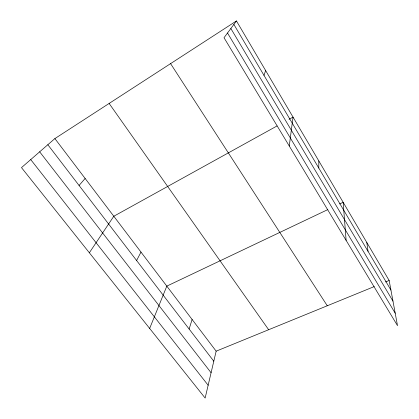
<?xml version="1.0" encoding="UTF-8"?>
<svg xmlns="http://www.w3.org/2000/svg" width="419" height="419" viewBox="0 0 419 419"><rect width="100%" height="100%" fill="white"/><g stroke="black" fill="none" stroke-linecap="round" stroke-linejoin="round"><path stroke-width="0.63" d="M318.791 168.056L318.828 160.959M289.267 146.016L293.033 117.111L289.037 119.321M54.889 138.589L216.152 351.169L205.142 398.05L21.489 167.621L54.889 138.589L236.452 20.95L389.157 280.484L397.511 325.663L224.018 37.726L236.452 20.95M189.126 329.03L192.106 319.467M263.991 75.383L265.625 70.528M149.656 328.428L166.814 286.13L327.852 209.579M136.599 260.513L140.988 252.091M89.352 252.767L113.8 216.251L277.048 125.951M79.065 185.465L85.141 178.473M339.626 203.985L343.156 202.304L346.12 240.37M216.152 351.169L374.256 286.575M385.58 281.945L389.157 280.484M30.728 159.592L208.149 385.25M39.669 151.819L211.087 372.737M47.834 144.723L213.795 361.209M109.134 103.446L268.652 329.722M170.58 63.63L327.276 305.765M227.507 33.017L395.206 313.197M230.848 28.513L392.97 301.114M233.87 24.438L390.927 290.058M366.814 242.512L368.044 251.358"/></g></svg>
